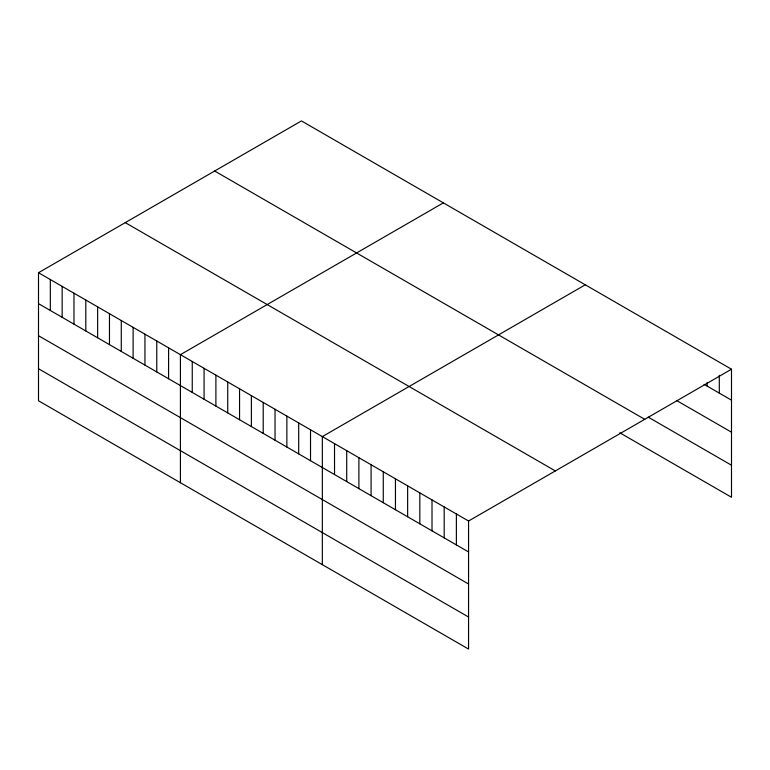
<?xml version="1.0" encoding="UTF-8"?>
<svg xmlns="http://www.w3.org/2000/svg" width="770" height="770" viewBox="0 0 770 770"><rect width="100%" height="100%" fill="white"/><g stroke="black" fill="none" stroke-linecap="round" stroke-linejoin="round"><path stroke-width="1.16" d="M38.5 272.724L468.564 521.021L468.564 649.081L38.5 400.775L38.5 272.724L301.436 120.919L731.5 369.225L731.5 497.276L619.802 432.788M443.356 202.866L180.421 354.662L180.421 482.713M585.277 284.804L322.341 436.6L322.341 564.66M468.564 521.021L731.5 369.225M704.078 384.317L731.5 400.15M676.666 400.544L731.5 432.201M648.234 417.147L731.5 465.224M214.666 171.017L644.731 419.313M125.269 222.626L555.334 470.932M38.5 303.65L468.564 551.946M38.5 335.701L468.564 583.997M38.5 368.724L468.564 617.02M719.315 375.269L719.315 393.114M707.13 382.507L707.13 386.078M456.379 513.985L456.379 544.91M444.194 506.949L444.194 537.884M432.008 499.923L432.008 530.848M419.823 492.887L419.823 523.812M407.638 485.851L407.638 516.776M395.453 478.815L395.453 509.74M383.267 471.779L383.267 502.704M371.082 464.743L371.082 495.668M358.897 457.707L358.897 488.632M346.712 450.671L346.712 481.597M334.526 443.636L334.526 474.561M310.522 429.775L310.522 460.701M298.693 422.942L298.693 453.867M286.864 416.118L286.864 447.043M275.034 409.293L275.034 440.219M263.215 402.46L263.215 433.385M251.386 395.636L251.386 426.561M239.557 388.802L239.557 419.727M227.727 381.978L227.727 412.903M215.898 375.144L215.898 406.079M204.079 368.32L204.079 399.245M192.25 361.496L192.25 392.421M168.591 347.838L168.591 378.763M156.772 341.004L156.772 371.929M144.943 334.18L144.943 365.105M133.114 327.356L133.114 358.281M121.285 320.522L121.285 351.447M109.465 313.698L109.465 344.623M97.636 306.864L97.636 337.789M85.807 300.04L85.807 330.965M73.978 293.206L73.978 324.132M62.158 286.382L62.158 317.307M50.329 279.558L50.329 310.483"/></g></svg>
